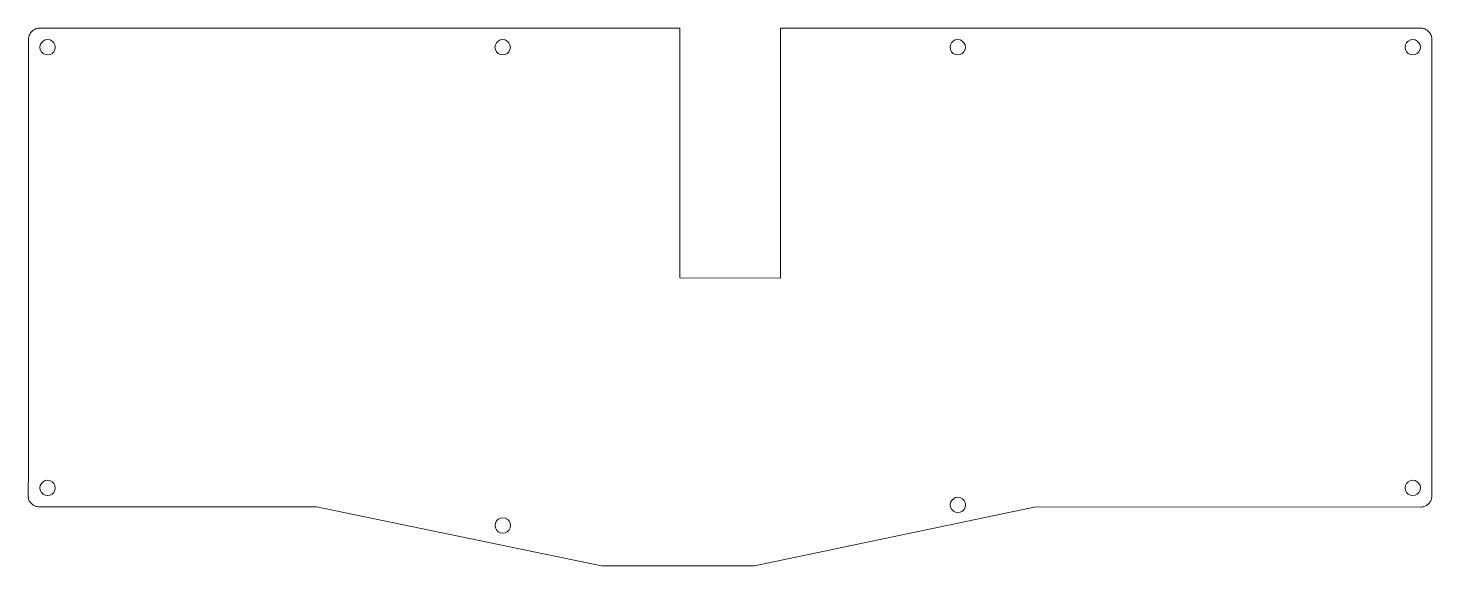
# Model space of a CAD drawing. Header units: centimetres. Extents: x -18.3 to 18.3, y -7 to 7.
import ezdxf

# ---------------------------------------------------------------- set-up
doc = ezdxf.new("R2010")
doc.units = ezdxf.units.CM
doc.header["$MEASUREMENT"] = 0
doc.layers.add('Layer 1', color=7, linetype='Continuous')

msp = doc.modelspace()

# ---------------------------------------------------------------- linework, layer by layer
at = {"layer": 'Layer 1', "color": 242, "lineweight": 9}
for points, knots in [([(1.31449, 6.97669), (1.31449, 6.97669), (17.98795, 6.97665), (17.98795, 6.97665), (17.98795, 6.97665), (18.01145, 6.97575), (18.01145, 6.97575), (18.01145, 6.97575), (18.03485, 6.97305), (18.03485, 6.97305), (18.03485, 6.97305), (18.05795, 6.96845), (18.05795, 6.96845), (18.05795, 6.96845), (18.08065, 6.96205), (18.08065, 6.96205), (18.08065, 6.96205), (18.10275, 6.95385), (18.10275, 6.95385), (18.10275, 6.95385), (18.12415, 6.94405), (18.12415, 6.94405), (18.12415, 6.94405), (18.14465, 6.93245), (18.14465, 6.93245), (18.14465, 6.93245), (18.16425, 6.91945), (18.16425, 6.91945), (18.16425, 6.91945), (18.18275, 6.90485), (18.18275, 6.90485), (18.18275, 6.90485), (18.20005, 6.88885), (18.20005, 6.88885), (18.20005, 6.88885), (18.21605, 6.87155), (18.21605, 6.87155), (18.21605, 6.87155), (18.23065, 6.85305), (18.23065, 6.85305), (18.23065, 6.85305), (18.24375, 6.83345), (18.24375, 6.83345), (18.24375, 6.83345), (18.25525, 6.81285), (18.25525, 6.81285), (18.25525, 6.81285), (18.26515, 6.79155), (18.26515, 6.79155), (18.26515, 6.79155), (18.27325, 6.76945), (18.27325, 6.76945), (18.27325, 6.76945), (18.27965, 6.74675), (18.27965, 6.74675), (18.27965, 6.74675), (18.28425, 6.72365), (18.28425, 6.72365), (18.28425, 6.72365), (18.28705, 6.70025), (18.28705, 6.70025), (18.28705, 6.70025), (18.28795, 6.67665), (18.28795, 6.67665), (18.28795, 6.67665), (18.28795, -5.20316), (18.28795, -5.20316), (18.28795, -5.20316), (18.28705, -5.22666), (18.28705, -5.22666), (18.28705, -5.22666), (18.28425, -5.25006), (18.28425, -5.25006), (18.28425, -5.25006), (18.27965, -5.27316), (18.27965, -5.27316), (18.27965, -5.27316), (18.27325, -5.29586), (18.27325, -5.29586), (18.27325, -5.29586), (18.26515, -5.31796), (18.26515, -5.31796), (18.26515, -5.31796), (18.25525, -5.33936), (18.25525, -5.33936), (18.25525, -5.33936), (18.24375, -5.35996), (18.24375, -5.35996), (18.24375, -5.35996), (18.23065, -5.37946), (18.23065, -5.37946), (18.23065, -5.37946), (18.21605, -5.39796), (18.21605, -5.39796), (18.21605, -5.39796), (18.20005, -5.41526), (18.20005, -5.41526), (18.20005, -5.41526), (18.18275, -5.43126), (18.18275, -5.43126), (18.18275, -5.43126), (18.16425, -5.44586), (18.16425, -5.44586), (18.16425, -5.44586), (18.14465, -5.45896), (18.14465, -5.45896), (18.14465, -5.45896), (18.12415, -5.47046), (18.12415, -5.47046), (18.12415, -5.47046), (18.10275, -5.48036), (18.10275, -5.48036), (18.10275, -5.48036), (18.08065, -5.48846), (18.08065, -5.48846), (18.08065, -5.48846), (18.05795, -5.49486), (18.05795, -5.49486), (18.05795, -5.49486), (18.03485, -5.49946), (18.03485, -5.49946), (18.03485, -5.49946), (18.01145, -5.50226), (18.01145, -5.50226), (18.01145, -5.50226), (17.98795, -5.50316), (17.98795, -5.50316), (17.98795, -5.50316), (7.9672, -5.50015), (7.9672, -5.50015), (7.9672, -5.50015), (0.63227, -7.03562), (0.63227, -7.03562), (0.63227, -7.03562), (-3.35241, -7.03559), (-3.35241, -7.03559), (-3.35241, -7.03559), (-10.78279, -5.50013), (-10.78279, -5.50013), (-10.78279, -5.50013), (-17.9974, -5.50018), (-17.9974, -5.50018), (-17.9974, -5.50018), (-18.021, -5.49928), (-18.021, -5.49928), (-18.021, -5.49928), (-18.0444, -5.49648), (-18.0444, -5.49648), (-18.0444, -5.49648), (-18.0675, -5.49188), (-18.0675, -5.49188), (-18.0675, -5.49188), (-18.0902, -5.48548), (-18.0902, -5.48548), (-18.0902, -5.48548), (-18.1123, -5.47738), (-18.1123, -5.47738), (-18.1123, -5.47738), (-18.1336, -5.46748), (-18.1336, -5.46748), (-18.1336, -5.46748), (-18.1542, -5.45598), (-18.1542, -5.45598), (-18.1542, -5.45598), (-18.1738, -5.44288), (-18.1738, -5.44288), (-18.1738, -5.44288), (-18.1923, -5.42828), (-18.1923, -5.42828), (-18.1923, -5.42828), (-18.2096, -5.41228), (-18.2096, -5.41228), (-18.2096, -5.41228), (-18.2256, -5.39498), (-18.2256, -5.39498), (-18.2256, -5.39498), (-18.2402, -5.37648), (-18.2402, -5.37648), (-18.2402, -5.37648), (-18.2532, -5.35698), (-18.2532, -5.35698), (-18.2532, -5.35698), (-18.2648, -5.33638), (-18.2648, -5.33638), (-18.2648, -5.33638), (-18.2746, -5.31498), (-18.2746, -5.31498), (-18.2746, -5.31498), (-18.2828, -5.29288), (-18.2828, -5.29288), (-18.2828, -5.29288), (-18.2892, -5.27018), (-18.2892, -5.27018), (-18.2892, -5.27018), (-18.2938, -5.24708), (-18.2938, -5.24708), (-18.2938, -5.24708), (-18.2965, -5.22368), (-18.2965, -5.22368), (-18.2965, -5.22368), (-18.2975, -5.20018), (-18.2975, -5.20018), (-18.2975, -5.20018), (-18.28793, -4.50001), (-18.28793, -4.50001), (-18.28793, -4.50001), (-18.28785, 6.67665), (-18.28785, 6.67665), (-18.28785, 6.67665), (-18.28695, 6.70025), (-18.28695, 6.70025), (-18.28695, 6.70025), (-18.28425, 6.72365), (-18.28425, 6.72365), (-18.28425, 6.72365), (-18.27965, 6.74675), (-18.27965, 6.74675), (-18.27965, 6.74675), (-18.27325, 6.76945), (-18.27325, 6.76945), (-18.27325, 6.76945), (-18.26505, 6.79155), (-18.26505, 6.79155), (-18.26505, 6.79155), (-18.25525, 6.81285), (-18.25525, 6.81285), (-18.25525, 6.81285), (-18.24365, 6.83345), (-18.24365, 6.83345), (-18.24365, 6.83345), (-18.23065, 6.85305), (-18.23065, 6.85305), (-18.23065, 6.85305), (-18.21605, 6.87155), (-18.21605, 6.87155), (-18.21605, 6.87155), (-18.20005, 6.88885), (-18.20005, 6.88885), (-18.20005, 6.88885), (-18.18275, 6.90485), (-18.18275, 6.90485), (-18.18275, 6.90485), (-18.16425, 6.91945), (-18.16425, 6.91945), (-18.16425, 6.91945), (-18.14465, 6.93245), (-18.14465, 6.93245), (-18.14465, 6.93245), (-18.12405, 6.94405), (-18.12405, 6.94405), (-18.12405, 6.94405), (-18.10275, 6.95385), (-18.10275, 6.95385), (-18.10275, 6.95385), (-18.08065, 6.96205), (-18.08065, 6.96205), (-18.08065, 6.96205), (-18.05795, 6.96845), (-18.05795, 6.96845), (-18.05795, 6.96845), (-18.03485, 6.97305), (-18.03485, 6.97305), (-18.03485, 6.97305), (-18.01145, 6.97575), (-18.01145, 6.97575), (-18.01145, 6.97575), (-17.98785, 6.97675), (-17.98785, 6.97675), (-17.98785, 6.97675), (-1.31448, 6.9767), (-1.31448, 6.9767)], [0, 0, 0, 0, 0.01111111, 0.01111111, 0.01111111, 0.02222222, 0.02222222, 0.02222222, 0.03333333, 0.03333333, 0.03333333, 0.04444444, 0.04444444, 0.04444444, 0.05555556, 0.05555556, 0.05555556, 0.06666667, 0.06666667, 0.06666667, 0.07777778, 0.07777778, 0.07777778, 0.08888889, 0.08888889, 0.08888889, 0.1, 0.1, 0.1, 0.11111111, 0.11111111, 0.11111111, 0.12222222, 0.12222222, 0.12222222, 0.13333333, 0.13333333, 0.13333333, 0.14444444, 0.14444444, 0.14444444, 0.15555556, 0.15555556, 0.15555556, 0.16666667, 0.16666667, 0.16666667, 0.17777778, 0.17777778, 0.17777778, 0.18888889, 0.18888889, 0.18888889, 0.2, 0.2, 0.2, 0.21111111, 0.21111111, 0.21111111, 0.22222222, 0.22222222, 0.22222222, 0.23333333, 0.23333333, 0.23333333, 0.24444444, 0.24444444, 0.24444444, 0.25555556, 0.25555556, 0.25555556, 0.26666667, 0.26666667, 0.26666667, 0.27777778, 0.27777778, 0.27777778, 0.28888889, 0.28888889, 0.28888889, 0.3, 0.3, 0.3, 0.31111111, 0.31111111, 0.31111111, 0.32222222, 0.32222222, 0.32222222, 0.33333333, 0.33333333, 0.33333333, 0.34444444, 0.34444444, 0.34444444, 0.35555556, 0.35555556, 0.35555556, 0.36666667, 0.36666667, 0.36666667, 0.37777778, 0.37777778, 0.37777778, 0.38888889, 0.38888889, 0.38888889, 0.4, 0.4, 0.4, 0.41111111, 0.41111111, 0.41111111, 0.42222222, 0.42222222, 0.42222222, 0.43333333, 0.43333333, 0.43333333, 0.44444444, 0.44444444, 0.44444444, 0.45555556, 0.45555556, 0.45555556, 0.46666667, 0.46666667, 0.46666667, 0.47777778, 0.47777778, 0.47777778, 0.48888889, 0.48888889, 0.48888889, 0.5, 0.5, 0.5, 0.51111111, 0.51111111, 0.51111111, 0.52222222, 0.52222222, 0.52222222, 0.53333333, 0.53333333, 0.53333333, 0.54444444, 0.54444444, 0.54444444, 0.55555556, 0.55555556, 0.55555556, 0.56666667, 0.56666667, 0.56666667, 0.57777778, 0.57777778, 0.57777778, 0.58888889, 0.58888889, 0.58888889, 0.6, 0.6, 0.6, 0.61111111, 0.61111111, 0.61111111, 0.62222222, 0.62222222, 0.62222222, 0.63333333, 0.63333333, 0.63333333, 0.64444444, 0.64444444, 0.64444444, 0.65555556, 0.65555556, 0.65555556, 0.66666667, 0.66666667, 0.66666667, 0.67777778, 0.67777778, 0.67777778, 0.68888889, 0.68888889, 0.68888889, 0.7, 0.7, 0.7, 0.71111111, 0.71111111, 0.71111111, 0.72222222, 0.72222222, 0.72222222, 0.73333333, 0.73333333, 0.73333333, 0.74444444, 0.74444444, 0.74444444, 0.75555556, 0.75555556, 0.75555556, 0.76666667, 0.76666667, 0.76666667, 0.77777778, 0.77777778, 0.77777778, 0.78888889, 0.78888889, 0.78888889, 0.8, 0.8, 0.8, 0.81111111, 0.81111111, 0.81111111, 0.82222222, 0.82222222, 0.82222222, 0.83333333, 0.83333333, 0.83333333, 0.84444444, 0.84444444, 0.84444444, 0.85555556, 0.85555556, 0.85555556, 0.86666667, 0.86666667, 0.86666667, 0.87777778, 0.87777778, 0.87777778, 0.88888889, 0.88888889, 0.88888889, 0.9, 0.9, 0.9, 0.91111111, 0.91111111, 0.91111111, 0.92222222, 0.92222222, 0.92222222, 0.93333333, 0.93333333, 0.93333333, 0.94444444, 0.94444444, 0.94444444, 0.95555556, 0.95555556, 0.95555556, 0.96666667, 0.96666667, 0.96666667, 0.97777778, 0.97777778, 0.97777778, 0.98888889, 0.98888889, 0.98888889, 1, 1, 1, 1]), ([(-17.84985, 6.66705), (-17.84985, 6.66705), (-17.90555, 6.63855), (-17.90555, 6.63855), (-17.90555, 6.63855), (-17.94985, 6.59425), (-17.94985, 6.59425), (-17.94985, 6.59425), (-17.97835, 6.53855), (-17.97835, 6.53855), (-17.97835, 6.53855), (-17.98795, 6.47665), (-17.98795, 6.47665), (-17.98795, 6.47665), (-17.97835, 6.41485), (-17.97835, 6.41485), (-17.97835, 6.41485), (-17.94985, 6.35915), (-17.94985, 6.35915), (-17.94985, 6.35915), (-17.90555, 6.31485), (-17.90555, 6.31485), (-17.90555, 6.31485), (-17.84985, 6.28645), (-17.84985, 6.28645), (-17.84985, 6.28645), (-17.78795, 6.27665), (-17.78795, 6.27665), (-17.78795, 6.27665), (-17.72615, 6.28645), (-17.72615, 6.28645), (-17.72615, 6.28645), (-17.67045, 6.31485), (-17.67045, 6.31485), (-17.67045, 6.31485), (-17.62615, 6.35915), (-17.62615, 6.35915), (-17.62615, 6.35915), (-17.59775, 6.41485), (-17.59775, 6.41485), (-17.59775, 6.41485), (-17.58795, 6.47665), (-17.58795, 6.47665), (-17.58795, 6.47665), (-17.59775, 6.53855), (-17.59775, 6.53855), (-17.59775, 6.53855), (-17.62615, 6.59425), (-17.62615, 6.59425), (-17.62615, 6.59425), (-17.67045, 6.63855), (-17.67045, 6.63855), (-17.67045, 6.63855), (-17.72615, 6.66705), (-17.72615, 6.66705), (-17.72615, 6.66705), (-17.78795, 6.67665), (-17.78795, 6.67665), (-17.78795, 6.67665), (-17.84985, 6.66705), (-17.84985, 6.66705)], [0, 0, 0, 0, 0.05, 0.05, 0.05, 0.1, 0.1, 0.1, 0.15, 0.15, 0.15, 0.2, 0.2, 0.2, 0.25, 0.25, 0.25, 0.3, 0.3, 0.3, 0.35, 0.35, 0.35, 0.4, 0.4, 0.4, 0.45, 0.45, 0.45, 0.5, 0.5, 0.5, 0.55, 0.55, 0.55, 0.6, 0.6, 0.6, 0.65, 0.65, 0.65, 0.7, 0.7, 0.7, 0.75, 0.75, 0.75, 0.8, 0.8, 0.8, 0.85, 0.85, 0.85, 0.9, 0.9, 0.9, 0.95, 0.95, 0.95, 1, 1, 1, 1]), ([(-5.99115, 6.66705), (-5.99115, 6.66705), (-6.04685, 6.63855), (-6.04685, 6.63855), (-6.04685, 6.63855), (-6.09115, 6.59425), (-6.09115, 6.59425), (-6.09115, 6.59425), (-6.11965, 6.53855), (-6.11965, 6.53855), (-6.11965, 6.53855), (-6.12925, 6.47665), (-6.12925, 6.47665), (-6.12925, 6.47665), (-6.11965, 6.41485), (-6.11965, 6.41485), (-6.11965, 6.41485), (-6.09115, 6.35915), (-6.09115, 6.35915), (-6.09115, 6.35915), (-6.04685, 6.31485), (-6.04685, 6.31485), (-6.04685, 6.31485), (-5.99115, 6.28645), (-5.99115, 6.28645), (-5.99115, 6.28645), (-5.92925, 6.27665), (-5.92925, 6.27665), (-5.92925, 6.27665), (-5.86745, 6.28645), (-5.86745, 6.28645), (-5.86745, 6.28645), (-5.81175, 6.31485), (-5.81175, 6.31485), (-5.81175, 6.31485), (-5.76745, 6.35915), (-5.76745, 6.35915), (-5.76745, 6.35915), (-5.73905, 6.41485), (-5.73905, 6.41485), (-5.73905, 6.41485), (-5.72925, 6.47665), (-5.72925, 6.47665), (-5.72925, 6.47665), (-5.73905, 6.53855), (-5.73905, 6.53855), (-5.73905, 6.53855), (-5.76745, 6.59425), (-5.76745, 6.59425), (-5.76745, 6.59425), (-5.81175, 6.63855), (-5.81175, 6.63855), (-5.81175, 6.63855), (-5.86745, 6.66705), (-5.86745, 6.66705), (-5.86745, 6.66705), (-5.92925, 6.67665), (-5.92925, 6.67665), (-5.92925, 6.67665), (-5.99115, 6.66705), (-5.99115, 6.66705)], [0, 0, 0, 0, 0.05, 0.05, 0.05, 0.1, 0.1, 0.1, 0.15, 0.15, 0.15, 0.2, 0.2, 0.2, 0.25, 0.25, 0.25, 0.3, 0.3, 0.3, 0.35, 0.35, 0.35, 0.4, 0.4, 0.4, 0.45, 0.45, 0.45, 0.5, 0.5, 0.5, 0.55, 0.55, 0.55, 0.6, 0.6, 0.6, 0.65, 0.65, 0.65, 0.7, 0.7, 0.7, 0.75, 0.75, 0.75, 0.8, 0.8, 0.8, 0.85, 0.85, 0.85, 0.9, 0.9, 0.9, 0.95, 0.95, 0.95, 1, 1, 1, 1]), ([(5.86745, 6.66705), (5.86745, 6.66705), (5.81175, 6.63855), (5.81175, 6.63855), (5.81175, 6.63855), (5.76745, 6.59425), (5.76745, 6.59425), (5.76745, 6.59425), (5.73895, 6.53855), (5.73895, 6.53855), (5.73895, 6.53855), (5.72935, 6.47665), (5.72935, 6.47665), (5.72935, 6.47665), (5.73895, 6.41485), (5.73895, 6.41485), (5.73895, 6.41485), (5.76745, 6.35915), (5.76745, 6.35915), (5.76745, 6.35915), (5.81175, 6.31485), (5.81175, 6.31485), (5.81175, 6.31485), (5.86745, 6.28645), (5.86745, 6.28645), (5.86745, 6.28645), (5.92935, 6.27665), (5.92935, 6.27665), (5.92935, 6.27665), (5.99115, 6.28645), (5.99115, 6.28645), (5.99115, 6.28645), (6.04685, 6.31485), (6.04685, 6.31485), (6.04685, 6.31485), (6.09115, 6.35915), (6.09115, 6.35915), (6.09115, 6.35915), (6.11955, 6.41485), (6.11955, 6.41485), (6.11955, 6.41485), (6.12935, 6.47665), (6.12935, 6.47665), (6.12935, 6.47665), (6.11955, 6.53855), (6.11955, 6.53855), (6.11955, 6.53855), (6.09115, 6.59425), (6.09115, 6.59425), (6.09115, 6.59425), (6.04685, 6.63855), (6.04685, 6.63855), (6.04685, 6.63855), (5.99115, 6.66705), (5.99115, 6.66705), (5.99115, 6.66705), (5.92935, 6.67665), (5.92935, 6.67665), (5.92935, 6.67665), (5.86745, 6.66705), (5.86745, 6.66705)], [0, 0, 0, 0, 0.05, 0.05, 0.05, 0.1, 0.1, 0.1, 0.15, 0.15, 0.15, 0.2, 0.2, 0.2, 0.25, 0.25, 0.25, 0.3, 0.3, 0.3, 0.35, 0.35, 0.35, 0.4, 0.4, 0.4, 0.45, 0.45, 0.45, 0.5, 0.5, 0.5, 0.55, 0.55, 0.55, 0.6, 0.6, 0.6, 0.65, 0.65, 0.65, 0.7, 0.7, 0.7, 0.75, 0.75, 0.75, 0.8, 0.8, 0.8, 0.85, 0.85, 0.85, 0.9, 0.9, 0.9, 0.95, 0.95, 0.95, 1, 1, 1, 1]), ([(17.72605, 6.66705), (17.72605, 6.66705), (17.67035, 6.63855), (17.67035, 6.63855), (17.67035, 6.63855), (17.62605, 6.59425), (17.62605, 6.59425), (17.62605, 6.59425), (17.59755, 6.53855), (17.59755, 6.53855), (17.59755, 6.53855), (17.58795, 6.47665), (17.58795, 6.47665), (17.58795, 6.47665), (17.59755, 6.41485), (17.59755, 6.41485), (17.59755, 6.41485), (17.62605, 6.35915), (17.62605, 6.35915), (17.62605, 6.35915), (17.67035, 6.31485), (17.67035, 6.31485), (17.67035, 6.31485), (17.72605, 6.28645), (17.72605, 6.28645), (17.72605, 6.28645), (17.78795, 6.27665), (17.78795, 6.27665), (17.78795, 6.27665), (17.84975, 6.28645), (17.84975, 6.28645), (17.84975, 6.28645), (17.90545, 6.31485), (17.90545, 6.31485), (17.90545, 6.31485), (17.94975, 6.35915), (17.94975, 6.35915), (17.94975, 6.35915), (17.97815, 6.41485), (17.97815, 6.41485), (17.97815, 6.41485), (17.98795, 6.47665), (17.98795, 6.47665), (17.98795, 6.47665), (17.97815, 6.53855), (17.97815, 6.53855), (17.97815, 6.53855), (17.94975, 6.59425), (17.94975, 6.59425), (17.94975, 6.59425), (17.90545, 6.63855), (17.90545, 6.63855), (17.90545, 6.63855), (17.84975, 6.66705), (17.84975, 6.66705), (17.84975, 6.66705), (17.78795, 6.67665), (17.78795, 6.67665), (17.78795, 6.67665), (17.72605, 6.66705), (17.72605, 6.66705)], [0, 0, 0, 0, 0.05, 0.05, 0.05, 0.1, 0.1, 0.1, 0.15, 0.15, 0.15, 0.2, 0.2, 0.2, 0.25, 0.25, 0.25, 0.3, 0.3, 0.3, 0.35, 0.35, 0.35, 0.4, 0.4, 0.4, 0.45, 0.45, 0.45, 0.5, 0.5, 0.5, 0.55, 0.55, 0.55, 0.6, 0.6, 0.6, 0.65, 0.65, 0.65, 0.7, 0.7, 0.7, 0.75, 0.75, 0.75, 0.8, 0.8, 0.8, 0.85, 0.85, 0.85, 0.9, 0.9, 0.9, 0.95, 0.95, 0.95, 1, 1, 1, 1]), ([(-17.85072, -4.81392), (-17.85072, -4.81392), (-17.90642, -4.84242), (-17.90642, -4.84242), (-17.90642, -4.84242), (-17.95072, -4.88672), (-17.95072, -4.88672), (-17.95072, -4.88672), (-17.97922, -4.94242), (-17.97922, -4.94242), (-17.97922, -4.94242), (-17.98882, -5.00432), (-17.98882, -5.00432), (-17.98882, -5.00432), (-17.97922, -5.06612), (-17.97922, -5.06612), (-17.97922, -5.06612), (-17.95072, -5.12182), (-17.95072, -5.12182), (-17.95072, -5.12182), (-17.90642, -5.16612), (-17.90642, -5.16612), (-17.90642, -5.16612), (-17.85072, -5.19452), (-17.85072, -5.19452), (-17.85072, -5.19452), (-17.78882, -5.20432), (-17.78882, -5.20432), (-17.78882, -5.20432), (-17.72702, -5.19452), (-17.72702, -5.19452), (-17.72702, -5.19452), (-17.67132, -5.16612), (-17.67132, -5.16612), (-17.67132, -5.16612), (-17.62702, -5.12182), (-17.62702, -5.12182), (-17.62702, -5.12182), (-17.59862, -5.06612), (-17.59862, -5.06612), (-17.59862, -5.06612), (-17.58882, -5.00432), (-17.58882, -5.00432), (-17.58882, -5.00432), (-17.59862, -4.94242), (-17.59862, -4.94242), (-17.59862, -4.94242), (-17.62702, -4.88672), (-17.62702, -4.88672), (-17.62702, -4.88672), (-17.67132, -4.84242), (-17.67132, -4.84242), (-17.67132, -4.84242), (-17.72702, -4.81392), (-17.72702, -4.81392), (-17.72702, -4.81392), (-17.78882, -4.80432), (-17.78882, -4.80432), (-17.78882, -4.80432), (-17.85072, -4.81392), (-17.85072, -4.81392)], [0, 0, 0, 0, 0.05, 0.05, 0.05, 0.1, 0.1, 0.1, 0.15, 0.15, 0.15, 0.2, 0.2, 0.2, 0.25, 0.25, 0.25, 0.3, 0.3, 0.3, 0.35, 0.35, 0.35, 0.4, 0.4, 0.4, 0.45, 0.45, 0.45, 0.5, 0.5, 0.5, 0.55, 0.55, 0.55, 0.6, 0.6, 0.6, 0.65, 0.65, 0.65, 0.7, 0.7, 0.7, 0.75, 0.75, 0.75, 0.8, 0.8, 0.8, 0.85, 0.85, 0.85, 0.9, 0.9, 0.9, 0.95, 0.95, 0.95, 1, 1, 1, 1]), ([(17.72566, -4.81281), (17.72566, -4.81281), (17.66996, -4.84131), (17.66996, -4.84131), (17.66996, -4.84131), (17.62566, -4.88561), (17.62566, -4.88561), (17.62566, -4.88561), (17.59716, -4.94131), (17.59716, -4.94131), (17.59716, -4.94131), (17.58756, -5.00321), (17.58756, -5.00321), (17.58756, -5.00321), (17.59716, -5.06501), (17.59716, -5.06501), (17.59716, -5.06501), (17.62566, -5.12071), (17.62566, -5.12071), (17.62566, -5.12071), (17.66996, -5.16501), (17.66996, -5.16501), (17.66996, -5.16501), (17.72566, -5.19341), (17.72566, -5.19341), (17.72566, -5.19341), (17.78756, -5.20321), (17.78756, -5.20321), (17.78756, -5.20321), (17.84936, -5.19341), (17.84936, -5.19341), (17.84936, -5.19341), (17.90506, -5.16501), (17.90506, -5.16501), (17.90506, -5.16501), (17.94936, -5.12071), (17.94936, -5.12071), (17.94936, -5.12071), (17.97776, -5.06501), (17.97776, -5.06501), (17.97776, -5.06501), (17.98756, -5.00321), (17.98756, -5.00321), (17.98756, -5.00321), (17.97776, -4.94131), (17.97776, -4.94131), (17.97776, -4.94131), (17.94936, -4.88561), (17.94936, -4.88561), (17.94936, -4.88561), (17.90506, -4.84131), (17.90506, -4.84131), (17.90506, -4.84131), (17.84936, -4.81281), (17.84936, -4.81281), (17.84936, -4.81281), (17.78756, -4.80321), (17.78756, -4.80321), (17.78756, -4.80321), (17.72566, -4.81281), (17.72566, -4.81281)], [0, 0, 0, 0, 0.05, 0.05, 0.05, 0.1, 0.1, 0.1, 0.15, 0.15, 0.15, 0.2, 0.2, 0.2, 0.25, 0.25, 0.25, 0.3, 0.3, 0.3, 0.35, 0.35, 0.35, 0.4, 0.4, 0.4, 0.45, 0.45, 0.45, 0.5, 0.5, 0.5, 0.55, 0.55, 0.55, 0.6, 0.6, 0.6, 0.65, 0.65, 0.65, 0.7, 0.7, 0.7, 0.75, 0.75, 0.75, 0.8, 0.8, 0.8, 0.85, 0.85, 0.85, 0.9, 0.9, 0.9, 0.95, 0.95, 0.95, 1, 1, 1, 1]), ([(5.87266, -5.25629), (5.87266, -5.25629), (5.81696, -5.28479), (5.81696, -5.28479), (5.81696, -5.28479), (5.77266, -5.32909), (5.77266, -5.32909), (5.77266, -5.32909), (5.74416, -5.38479), (5.74416, -5.38479), (5.74416, -5.38479), (5.73456, -5.44669), (5.73456, -5.44669), (5.73456, -5.44669), (5.74416, -5.50849), (5.74416, -5.50849), (5.74416, -5.50849), (5.77266, -5.56419), (5.77266, -5.56419), (5.77266, -5.56419), (5.81696, -5.60849), (5.81696, -5.60849), (5.81696, -5.60849), (5.87266, -5.63689), (5.87266, -5.63689), (5.87266, -5.63689), (5.93456, -5.64669), (5.93456, -5.64669), (5.93456, -5.64669), (5.99636, -5.63689), (5.99636, -5.63689), (5.99636, -5.63689), (6.05206, -5.60849), (6.05206, -5.60849), (6.05206, -5.60849), (6.09636, -5.56419), (6.09636, -5.56419), (6.09636, -5.56419), (6.12476, -5.50849), (6.12476, -5.50849), (6.12476, -5.50849), (6.13456, -5.44669), (6.13456, -5.44669), (6.13456, -5.44669), (6.12476, -5.38479), (6.12476, -5.38479), (6.12476, -5.38479), (6.09636, -5.32909), (6.09636, -5.32909), (6.09636, -5.32909), (6.05206, -5.28479), (6.05206, -5.28479), (6.05206, -5.28479), (5.99636, -5.25629), (5.99636, -5.25629), (5.99636, -5.25629), (5.93456, -5.24669), (5.93456, -5.24669), (5.93456, -5.24669), (5.87266, -5.25629), (5.87266, -5.25629)], [0, 0, 0, 0, 0.05, 0.05, 0.05, 0.1, 0.1, 0.1, 0.15, 0.15, 0.15, 0.2, 0.2, 0.2, 0.25, 0.25, 0.25, 0.3, 0.3, 0.3, 0.35, 0.35, 0.35, 0.4, 0.4, 0.4, 0.45, 0.45, 0.45, 0.5, 0.5, 0.5, 0.55, 0.55, 0.55, 0.6, 0.6, 0.6, 0.65, 0.65, 0.65, 0.7, 0.7, 0.7, 0.75, 0.75, 0.75, 0.8, 0.8, 0.8, 0.85, 0.85, 0.85, 0.9, 0.9, 0.9, 0.95, 0.95, 0.95, 1, 1, 1, 1]), ([(-5.98724, -5.79135), (-5.98724, -5.79135), (-6.04294, -5.81985), (-6.04294, -5.81985), (-6.04294, -5.81985), (-6.08724, -5.86415), (-6.08724, -5.86415), (-6.08724, -5.86415), (-6.11574, -5.91985), (-6.11574, -5.91985), (-6.11574, -5.91985), (-6.12534, -5.98175), (-6.12534, -5.98175), (-6.12534, -5.98175), (-6.11574, -6.04355), (-6.11574, -6.04355), (-6.11574, -6.04355), (-6.08724, -6.09925), (-6.08724, -6.09925), (-6.08724, -6.09925), (-6.04294, -6.14355), (-6.04294, -6.14355), (-6.04294, -6.14355), (-5.98724, -6.17195), (-5.98724, -6.17195), (-5.98724, -6.17195), (-5.92534, -6.18175), (-5.92534, -6.18175), (-5.92534, -6.18175), (-5.86354, -6.17195), (-5.86354, -6.17195), (-5.86354, -6.17195), (-5.80784, -6.14355), (-5.80784, -6.14355), (-5.80784, -6.14355), (-5.76354, -6.09925), (-5.76354, -6.09925), (-5.76354, -6.09925), (-5.73514, -6.04355), (-5.73514, -6.04355), (-5.73514, -6.04355), (-5.72534, -5.98175), (-5.72534, -5.98175), (-5.72534, -5.98175), (-5.73514, -5.91985), (-5.73514, -5.91985), (-5.73514, -5.91985), (-5.76354, -5.86415), (-5.76354, -5.86415), (-5.76354, -5.86415), (-5.80784, -5.81985), (-5.80784, -5.81985), (-5.80784, -5.81985), (-5.86354, -5.79135), (-5.86354, -5.79135), (-5.86354, -5.79135), (-5.92534, -5.78175), (-5.92534, -5.78175), (-5.92534, -5.78175), (-5.98724, -5.79135), (-5.98724, -5.79135)], [0, 0, 0, 0, 0.05, 0.05, 0.05, 0.1, 0.1, 0.1, 0.15, 0.15, 0.15, 0.2, 0.2, 0.2, 0.25, 0.25, 0.25, 0.3, 0.3, 0.3, 0.35, 0.35, 0.35, 0.4, 0.4, 0.4, 0.45, 0.45, 0.45, 0.5, 0.5, 0.5, 0.55, 0.55, 0.55, 0.6, 0.6, 0.6, 0.65, 0.65, 0.65, 0.7, 0.7, 0.7, 0.75, 0.75, 0.75, 0.8, 0.8, 0.8, 0.85, 0.85, 0.85, 0.9, 0.9, 0.9, 0.95, 0.95, 0.95, 1, 1, 1, 1])]:
    msp.add_open_spline(points, degree=3, knots=knots, dxfattribs=at)
at = {"layer": 'Layer 1', "color": 242, "lineweight": 20}
msp.add_open_spline([(1.31479, 0.46259), (1.31479, 0.46259), (-1.31451, 0.47045), (-1.31451, 0.47045), (-1.31451, 0.47045), (-1.31451, 6.9767), (-1.31451, 6.9767)], degree=3, knots=[0, 0, 0, 0, 0.5, 0.5, 0.5, 1, 1, 1, 1], dxfattribs=at)
msp.add_open_spline([(1.31449, 6.97669), (1.31449, 6.97669), (1.31479, 0.46259), (1.31479, 0.46259)], degree=3, dxfattribs=at)

doc.saveas('drawing.dxf')
